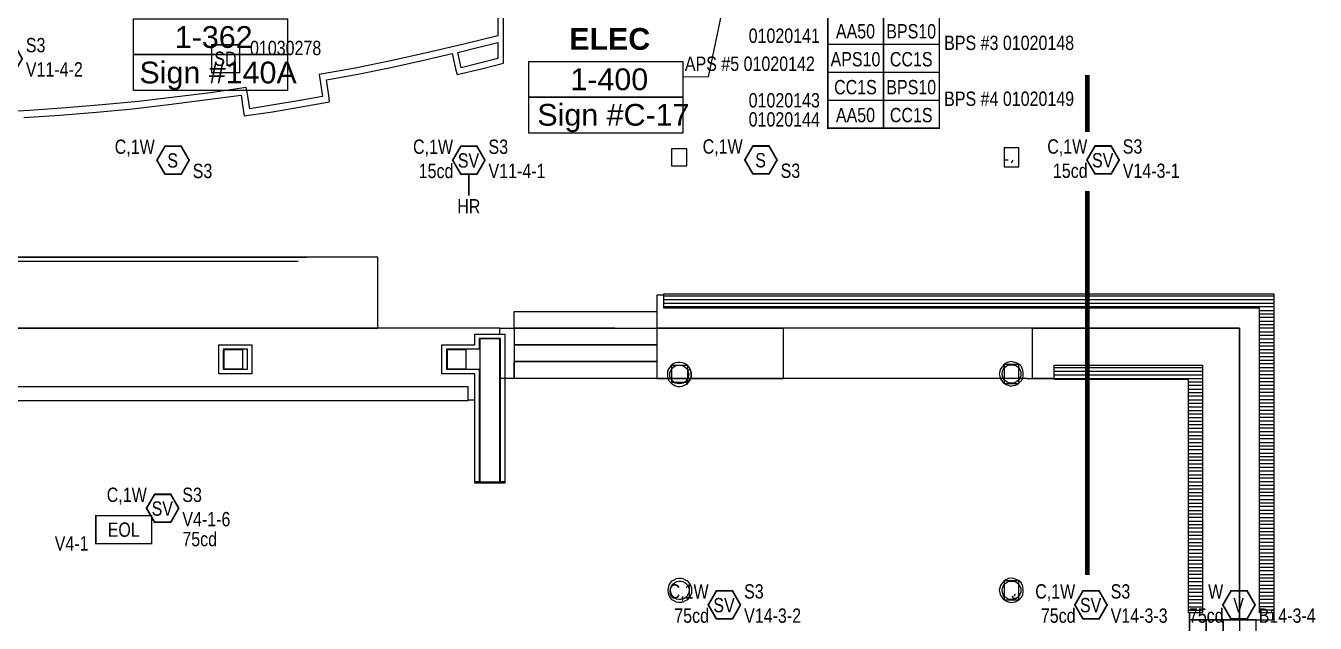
# Model space of a CAD drawing. Header units: inches. Extents: x 8199 to 15931, y 7617 to 15423.
# Drawn here: x 12033 to 13114, y 9909 to 10409 of the extents above; entities that cross this region are included whole.
import ezdxf
from ezdxf.enums import TextEntityAlignment as Align

# ---------------------------------------------------------------- set-up
doc = ezdxf.new("R2010")
doc.units = ezdxf.units.IN
doc.header["$LTSCALE"] = 0.25
doc.header["$MEASUREMENT"] = 0
for name, color, linetype in [('AMPLIFIER', 1, 'Continuous'), ('BACKGROUND', 8, 'Continuous'), ('CL-TEXT', 3, 'Continuous'), ('CONDUIT', 6, 'Continuous'), ('EOL', 1, 'Continuous'), ('POWER SUPPLY', 1, 'Continuous'), ('SIGNAL MODULE', 1, 'Continuous'), ('SMOKE DETECTOR', 1, 'Continuous'), ('SPEAKER', 1, 'Continuous'), ('SPEAKER STROBE', 1, 'Continuous'), ('STROBE', 1, 'Continuous')]:
    doc.layers.add(name, color=color, linetype=linetype)
doc.styles.add('Arial', font='arial.ttf', dxfattribs={"width": 0.8})
doc.styles.add('ESSCOE_TEXT', font='arial.ttf', dxfattribs={"width": 0.8, "height": 12})
doc.styles.add('PDF Arial', font='arial.ttf')
doc.styles.add('PDF Arial Bold', font='arialbd.ttf')

# ---------------------------------------------------------------- blocks, each defined once
blk = doc.blocks.new('GC-S7')
at = {"layer": 'SPEAKER', "const_width": 1.46}
blk.add_lwpolyline([(13.8, 0.2), (7.1, 11.9), (-6.4, 11.9), (-13.2, 0.2), (-6.4, -11.5), (7.1, -11.5)], close=True, dxfattribs=at)
at = {"layer": 'SPEAKER', "style": 'Arial', "width": 0.8}
blk.add_text('S', height=12, dxfattribs=at).set_placement((0, 0), align=Align.MIDDLE)
for tag, p in [('C', (-15, 11.5)), ('1/2W', (-14.7, -8.8))]:
    blk.add_attdef(tag, text='', height=12, dxfattribs=at).set_placement(p, align=Align.MIDDLE_RIGHT)
blk.add_attdef('Speaker_Circuit', text='', height=12, dxfattribs=at).set_placement((16.8, -8.8), align=Align.MIDDLE_LEFT)
blk = doc.blocks.new('G4-S7VM')
at = {"layer": 'SPEAKER STROBE', "const_width": 1.46}
blk.add_lwpolyline([(13.8, 0.2), (7.1, 11.9), (-6.4, 11.9), (-13.2, 0.2), (-6.4, -11.5), (7.1, -11.5)], close=True, dxfattribs=at)
at = {"layer": 'SPEAKER STROBE', "style": 'Arial', "width": 0.8}
blk.add_text('SV', height=12, dxfattribs=at).set_placement((0, 0), align=Align.MIDDLE)
for tag, p in [('W', (-12.9, 11.5)), ('CANDELA', (-12.6, -8.8)), ('1/2W', (-12.6, -29.2))]:
    blk.add_attdef(tag, text='', height=12, dxfattribs=at).set_placement(p, align=Align.MIDDLE_RIGHT)
for tag, p in [('Speaker_Circuit', (16.8, 11.5)), ('Visual_Circuit', (16.8, -8.8))]:
    blk.add_attdef(tag, text='', height=12, dxfattribs=at).set_placement(p, align=Align.MIDDLE_LEFT)
blk = doc.blocks.new('G1-VM')
at = {"layer": 'STROBE', "const_width": 1.46}
blk.add_lwpolyline([(13.8, 0.2), (7.1, 11.9), (-6.4, 11.9), (-13.2, 0.2), (-6.4, -11.5), (7.1, -11.5)], close=True, dxfattribs=at)
at = {"layer": 'STROBE', "style": 'Arial', "width": 0.8}
blk.add_text('V', height=12, dxfattribs=at).set_placement((0, 0), align=Align.MIDDLE)
for tag, p in [('W', (-12.9, 11.5)), ('CANDELA', (-12.6, -8.8))]:
    blk.add_attdef(tag, text='', height=12, dxfattribs=at).set_placement(p, align=Align.MIDDLE_RIGHT)
blk.add_attdef('Visual_Circuit', text='', height=12, dxfattribs=at).set_placement((16.8, -8.8), align=Align.MIDDLE_LEFT)
blk = doc.blocks.new('GC-S7VM')
at = {"layer": 'SPEAKER STROBE', "const_width": 1.46}
blk.add_lwpolyline([(13.8, 0.2), (7.1, 11.9), (-6.4, 11.9), (-13.2, 0.2), (-6.4, -11.5), (7.1, -11.5)], close=True, dxfattribs=at)
at = {"layer": 'SPEAKER STROBE', "style": 'Arial', "width": 0.8}
blk.add_text('SV', height=12, dxfattribs=at).set_placement((0, 0), align=Align.MIDDLE)
for tag, p in [('C', (-12.9, 11.5)), ('CANDELA', (-12.6, -8.8)), ('1/2W', (-12.6, -29.2))]:
    blk.add_attdef(tag, text='', height=12, dxfattribs=at).set_placement(p, align=Align.MIDDLE_RIGHT)
for tag, p in [('Speaker_Circuit', (16.8, 11.5)), ('Visual_Circuit', (16.8, -8.8))]:
    blk.add_attdef(tag, text='', height=12, dxfattribs=at).set_placement(p, align=Align.MIDDLE_LEFT)
blk = doc.blocks.new('SIGA-PD')
at = {"layer": 'SMOKE DETECTOR', "const_width": 1.3}
blk.add_lwpolyline([(-11.5, -11.7), (-11.5, 11.7), (11.9, 11.7), (11.9, -11.7)], close=True, dxfattribs=at)
at = {"layer": 'SMOKE DETECTOR', "style": 'Arial', "width": 0.8}
blk.add_text('SD', height=12, dxfattribs=at).set_placement((0, 0), align=Align.MIDDLE)
for tag, p in [('ADDRESS', (20.6, 9)), ('ZONE', (20.6, -8.6))]:
    blk.add_attdef(tag, text='', height=12, dxfattribs=at).set_placement(p, align=Align.MIDDLE_LEFT)
blk.add_attdef('SUBSCRIPT', text='', height=12, dxfattribs=at).set_placement((-16.6, -9), align=Align.MIDDLE_RIGHT)
blk = doc.blocks.new('BPS10A')
at = {"layer": 'POWER SUPPLY', "const_width": 1.25}
blk.add_lwpolyline([(-23.2, 12.4), (23.6, 12.4), (23.6, -11), (-23.2, -11)], close=True, dxfattribs=at)
at = {"layer": 'POWER SUPPLY', "style": 'Arial', "width": 0.8}
blk.add_text('BPS10', height=12, dxfattribs=at).set_placement((0, 0), align=Align.MIDDLE)
for tag, p in [('SUBSCRIPT', (27.6, 11)), ('PANEL_#', (27.6, -9.7))]:
    blk.add_attdef(tag, text='', height=12, dxfattribs=at).set_placement(p, align=Align.MIDDLE_LEFT)
blk = doc.blocks.new('SIGA-CC1S')
at = {"layer": 'SIGNAL MODULE', "const_width": 1.25}
blk.add_lwpolyline([(-23.2, 12.4), (23.6, 12.4), (23.6, -11), (-23.2, -11)], close=True, dxfattribs=at)
at = {"layer": 'SIGNAL MODULE', "style": 'Arial', "width": 0.8}
blk.add_text('CC1S', height=12, dxfattribs=at).set_placement((0, 0), align=Align.MIDDLE)
for tag, p in [('ADDRESS', (28.8, 11.6)), ('SUBSCRIPT', (28.8, -10.7))]:
    blk.add_attdef(tag, text='', height=12, dxfattribs=at).set_placement(p, align=Align.MIDDLE_LEFT)
blk = doc.blocks.new('SIGA-AA50')
at = {"layer": 'AMPLIFIER', "const_width": 1.25}
blk.add_lwpolyline([(-23.2, 12.4), (23.6, 12.4), (23.6, -11), (-23.2, -11)], close=True, dxfattribs=at)
at = {"layer": 'AMPLIFIER', "style": 'Arial', "width": 0.8}
blk.add_text('AA50', height=12, dxfattribs=at).set_placement((0, 0), align=Align.MIDDLE)
blk.add_attdef('SUBSCRIPT', text='', height=12, dxfattribs=at).set_placement((27.6, 11), align=Align.MIDDLE_LEFT)
blk = doc.blocks.new('APS10A')
at = {"layer": 'POWER SUPPLY', "const_width": 1.25}
blk.add_lwpolyline([(-23.2, 12.4), (23.6, 12.4), (23.6, -11), (-23.2, -11)], close=True, dxfattribs=at)
at = {"layer": 'POWER SUPPLY', "style": 'Arial', "width": 0.8}
blk.add_text('APS10', height=12, dxfattribs=at).set_placement((0, 0), align=Align.MIDDLE)
for tag, p in [('SUBSCRIPT', (27.6, 11)), ('PANEL_#', (27.6, -9.7))]:
    blk.add_attdef(tag, text='', height=12, dxfattribs=at).set_placement(p, align=Align.MIDDLE_LEFT)
blk = doc.blocks.new('EOLR')
at = {"layer": 'EOL', "const_width": 1.25}
blk.add_lwpolyline([(-23.4, 11.7), (23.4, 11.7), (23.4, -11.7), (-23.4, -11.7)], close=True, dxfattribs=at)
at = {"layer": 'EOL', "style": 'Arial', "width": 0.8}
blk.add_text('EOL', height=12, dxfattribs=at).set_placement((0, 0), align=Align.MIDDLE)
for tag, p in [('CIRCUIT#', (28.6, 10.9)), ('EOL_VALUE', (28.9, -9.4))]:
    blk.add_attdef(tag, text='', height=12, dxfattribs=at).set_placement(p, align=Align.MIDDLE_LEFT)

msp = doc.modelspace()

# ---------------------------------------------------------------- linework, layer by layer
at = {"lineweight": 0, "const_width": 4}
for points in [[(12922.6, 10367.9), (12922.6, 10320.2)], [(12922.6, 10270.8), (12922.6, 9949.3)]]:
    msp.add_lwpolyline(points, dxfattribs=at)
at = {"layer": 'BACKGROUND'}
for points in [[(12640.9, 10538.5), (12604.9, 10366.5), (12583.9, 10366.2)], [(12428.7, 10420.3), (12428.7, 10400.9), (12399.1, 10393.6), (12369.1, 10386.6), (12339.2, 10379.9), (12309.3, 10373.8), (12279, 10368.4), (12279.9, 10363), (12281.9, 10349.9), (12261.5, 10346.4), (12241.1, 10342.9), (12221, 10339.7), (12219.1, 10352.2), (12218.1, 10357.6), (12188.2, 10353.1), (12157.9, 10349.3), (12127.7, 10345.8), (12097.4, 10342.9), (12067.1, 10340.4), (12036.5, 10338.1), (12006.3, 10336.5)], [(12031.8, 10332.4), (12062, 10334.3), (12092.6, 10336.9), (12122.9, 10339.7), (12153.1, 10343.2), (12183.4, 10347.1), (12213.7, 10351.2), (12215.6, 10339.1), (12216.2, 10333.7), (12240.1, 10337.2), (12264, 10341.3), (12287.9, 10345.5), (12287.3, 10350.9), (12285.4, 10363.9), (12311.5, 10368.7), (12337.9, 10374.1), (12364.4, 10379.9), (12390.5, 10385.9), (12393.4, 10373.2), (12394.6, 10368.4), (12414.1, 10372.9), (12433.5, 10378), (12433.5, 10383.1), (12433.5, 10420.3)], [(12853.7, 10297), (12856.3, 10297)], [(12860.1, 10296.7), (12858.8, 10294.5)], [(11981.8, 10155.9), (12328.4, 10155.9), (12328.4, 10215.5), (11981.8, 10215.5)], [(11981.8, 10215.5), (12268.5, 10215.5)], [(12261.5, 10211.7), (11981.8, 10211.7)], [(12567.9, 10183.6), (12561.9, 10183.6), (12561.9, 10155.9)], [(13079, 10182.7), (12567.9, 10182.7)], [(13079, 10179.8), (12567.9, 10179.8)], [(13079, 10176.6), (12567.9, 10176.6)], [(12526.8, 10155.9), (12442.4, 10155.9), (12442.4, 10169.9), (12561.9, 10169.9), (12561.9, 10155.9), (12561.9, 10141.9), (12561.9, 10127.9), (12561.9, 10113.9), (12442.4, 10113.9), (12434.8, 10113.9)], [(13079, 10173.7), (12567.9, 10173.7)], [(13079, 10170.6), (13066.8, 10170.6)], [(13079, 10167.7), (13066.8, 10167.7)], [(13079, 10164.8), (13066.8, 10164.8)], [(12385.7, 10141.9), (12409.6, 10141.9), (12409.6, 10147.3), (12409.6, 10150.8), (12434.8, 10150.8), (12434.8, 10147.3), (12434.8, 10027.2), (12431, 10027.2), (12431, 10147.3), (12413.1, 10147.3), (12413.1, 10141.9), (12413.1, 10138.4), (12385.7, 10138.4), (12385.7, 10121.5), (12413.1, 10121.5), (12413.1, 10117.7), (12413.1, 10027.2), (12409.6, 10027.2), (12409.9, 10027.2), (12434.5, 10027.2), (12434.8, 10027.2), (12434.8, 10026.2), (12409.6, 10026.2), (12409.6, 10027.2), (12409.6, 10117.7), (12381.9, 10117.7), (12381.9, 10121.5), (12381.9, 10141.9), (12385.7, 10141.9), (12409.6, 10141.9), (12409.6, 10150.8), (12430.6, 10150.8), (12430.6, 10155.9), (11981.8, 10155.9)], [(12430.6, 10150.8), (12430.6, 10155.9), (12442.4, 10155.9), (12442.4, 10113.9), (12442.4, 10127.9), (12561.9, 10127.9), (12442.4, 10127.9)], [(12442.4, 10155.9), (12561.9, 10155.9), (12561.9, 10113.9)], [(13064, 9792.1), (13064, 9911.6), (13050, 9911.6), (13008.2, 9911.6), (13022.2, 9911.6), (13036.3, 9911.6), (13050, 9911.6), (13050, 10155.9), (12876.7, 10155.9), (12667.7, 10155.9), (12561.9, 10155.9), (12667.7, 10155.9), (12667.7, 10113.9)], [(12871.9, 10113.9), (12894.8, 10113.9), (12876.7, 10113.9), (12876.7, 10155.9), (13050, 10155.9), (13050, 9911.6), (13050, 9792.1)], [(13079, 10161.6), (13066.8, 10161.6)], [(13079, 10158.8), (13066.8, 10158.8)], [(13079, 10155.9), (13066.8, 10155.9)], [(12430.6, 10147.3), (12430.6, 10113.9), (12431, 10113.9)], [(13079, 10152.7), (13066.8, 10152.7)], [(13079, 10149.9), (13066.8, 10149.9)], [(13079, 10146.7), (13066.8, 10146.7)], [(13079, 10143.8), (13066.8, 10143.8)], [(13079, 10140.9), (13066.8, 10140.9)], [(13079, 10137.7), (13066.8, 10137.7)], [(13079, 10134.9), (13066.8, 10134.9)], [(12894.8, 10123.1), (13019.1, 10123.1)], [(13079, 10132), (13066.8, 10132)], [(13079, 10128.8), (13066.8, 10128.8)], [(13079, 10126), (13066.8, 10126)], [(13079, 10122.8), (13066.8, 10122.8)], [(12403.6, 10096), (12409.6, 10096), (12409.6, 10117.7)], [(12894.8, 10119.9), (13019.1, 10119.9)], [(12894.8, 10117), (13019.1, 10117)], [(12894.8, 10113.9), (13019.1, 10113.9)], [(13007.3, 10111), (13019.1, 10111)], [(13079, 10119.9), (13066.8, 10119.9)], [(13079, 10117), (13066.8, 10117)], [(13079, 10113.9), (13066.8, 10113.9)], [(13079, 10111), (13066.8, 10111)], [(13007.3, 10108.1), (13019.1, 10108.1)], [(13007.3, 10104.9), (13019.1, 10104.9)], [(13007.3, 10102.1), (13019.1, 10102.1)], [(13079, 10107.8), (13066.8, 10107.8)], [(13079, 10104.9), (13066.8, 10104.9)], [(13079, 10102.1), (13066.8, 10102.1)], [(13007.3, 10099.2), (13019.1, 10099.2)], [(13007.3, 10096), (13019.1, 10096)], [(13007.3, 10093.1), (13019.1, 10093.1)], [(13007.3, 10090), (13019.1, 10090)], [(13079, 10098.9), (13066.8, 10098.9)], [(13079, 10096), (13066.8, 10096)], [(13079, 10093.1), (13066.8, 10093.1)], [(13079, 10090), (13066.8, 10090)], [(13007.3, 10087.1), (13019.1, 10087.1)], [(13007.3, 10084.2), (13019.1, 10084.2)], [(13007.3, 10081), (13019.1, 10081)], [(13007.3, 10078.2), (13019.1, 10078.2)], [(13079, 10087.1), (13066.8, 10087.1)], [(13079, 10083.9), (13066.8, 10083.9)], [(13079, 10081), (13066.8, 10081)], [(13079, 10078.2), (13066.8, 10078.2)], [(13007.3, 10075.3), (13019.1, 10075.3)], [(13007.3, 10072.1), (13019.1, 10072.1)], [(13007.3, 10069.2), (13019.1, 10069.2)], [(13079, 10075), (13066.8, 10075)], [(13079, 10072.1), (13066.8, 10072.1)], [(13079, 10069.2), (13066.8, 10069.2)], [(13007.3, 10066.1), (13019.1, 10066.1)], [(13007.3, 10063.2), (13019.1, 10063.2)], [(13007.3, 10060.3), (13019.1, 10060.3)], [(13007.3, 10057.1), (13019.1, 10057.1)], [(13079, 10066.1), (13066.8, 10066.1)], [(13079, 10063.2), (13066.8, 10063.2)], [(13079, 10060), (13066.8, 10060)], [(13079, 10057.1), (13066.8, 10057.1)], [(13007.3, 10054.3), (13019.1, 10054.3)], [(13007.3, 10051.1), (13019.1, 10051.1)], [(13007.3, 10048.2), (13019.1, 10048.2)], [(13079, 10054.3), (13066.8, 10054.3)], [(13079, 10051.1), (13066.8, 10051.1)], [(13079, 10048.2), (13066.8, 10048.2)], [(13007.3, 10045.4), (13019.1, 10045.4)], [(13007.3, 10042.2), (13019.1, 10042.2)], [(13007.3, 10039.3), (13019.1, 10039.3)], [(13007.3, 10036.4), (13019.1, 10036.4)], [(13079, 10045.4), (13066.8, 10045.4)], [(13079, 10042.2), (13066.8, 10042.2)], [(13079, 10039.3), (13066.8, 10039.3)], [(13079, 10036.1), (13066.8, 10036.1)], [(12409.9, 10027.2), (12409.9, 10027.2)], [(12434.5, 10027.2), (12434.5, 10027.2)], [(13007.3, 10033.2), (13019.1, 10033.2)], [(13007.3, 10030.4), (13019.1, 10030.4)], [(13007.3, 10027.2), (13019.1, 10027.2)], [(13007.3, 10024.3), (13019.1, 10024.3)], [(13079, 10033.2), (13066.8, 10033.2)], [(13079, 10030.4), (13066.8, 10030.4)], [(13079, 10027.2), (13066.8, 10027.2)], [(13079, 10024.3), (13066.8, 10024.3)], [(13007.3, 10021.5), (13019.1, 10021.5)], [(13007.3, 10018.3), (13019.1, 10018.3)], [(13007.3, 10015.4), (13019.1, 10015.4)], [(13079, 10021.1), (13066.8, 10021.1)], [(13079, 10018.3), (13066.8, 10018.3)], [(13079, 10015.4), (13066.8, 10015.4)], [(13007.3, 10012.5), (13019.1, 10012.5)], [(13007.3, 10009.4), (13019.1, 10009.4)], [(13007.3, 10006.5), (13019.1, 10006.5)], [(13007.3, 10003.3), (13019.1, 10003.3)], [(13079, 10012.2), (13066.8, 10012.2)], [(13079, 10009.4), (13066.8, 10009.4)], [(13079, 10006.5), (13066.8, 10006.5)], [(13079, 10003.3), (13066.8, 10003.3)], [(13007.3, 10000.4), (13019.1, 10000.4)], [(13007.3, 9997.6), (13019.1, 9997.6)], [(13007.3, 9994.4), (13019.1, 9994.4)], [(13079, 10000.4), (13066.8, 10000.4)], [(13079, 9997.2), (13066.8, 9997.2)], [(13079, 9994.4), (13066.8, 9994.4)], [(13007.3, 9991.5), (13019.1, 9991.5)], [(13007.3, 9988.6), (13019.1, 9988.6)], [(13007.3, 9985.5), (13019.1, 9985.5)], [(13007.3, 9982.6), (13019.1, 9982.6)], [(13079, 9991.5), (13066.8, 9991.5)], [(13079, 9988.3), (13066.8, 9988.3)], [(13079, 9985.5), (13066.8, 9985.5)], [(13079, 9982.6), (13066.8, 9982.6)], [(13007.3, 9979.4), (13019.1, 9979.4)], [(13007.3, 9976.5), (13019.1, 9976.5)], [(13007.3, 9973.7), (13019.1, 9973.7)], [(13007.3, 9970.5), (13019.1, 9970.5)], [(13079, 9979.4), (13066.8, 9979.4)], [(13079, 9976.5), (13066.8, 9976.5)], [(13079, 9973.4), (13066.8, 9973.4)], [(13079, 9970.5), (13066.8, 9970.5)], [(13007.3, 9967.6), (13019.1, 9967.6)], [(13007.3, 9964.4), (13019.1, 9964.4)], [(13007.3, 9961.6), (13019.1, 9961.6)], [(13079, 9967.6), (13066.8, 9967.6)], [(13079, 9964.4), (13066.8, 9964.4)], [(13079, 9961.6), (13066.8, 9961.6)], [(13007.3, 9958.7), (13019.1, 9958.7)], [(13007.3, 9955.5), (13019.1, 9955.5)], [(13007.3, 9952.6), (13019.1, 9952.6)], [(13007.3, 9949.8), (13019.1, 9949.8)], [(13079, 9958.7), (13066.8, 9958.7)], [(13079, 9955.5), (13066.8, 9955.5)], [(13079, 9952.6), (13066.8, 9952.6)], [(13079, 9949.5), (13066.8, 9949.5)], [(13007.3, 9946.6), (13019.1, 9946.6)], [(13007.3, 9943.7), (13019.1, 9943.7)], [(13007.3, 9940.5), (13019.1, 9940.5)], [(13079, 9946.6), (13066.8, 9946.6)], [(13079, 9943.7), (13066.8, 9943.7)], [(13079, 9940.5), (13066.8, 9940.5)], [(12861, 9929.4), (12859.8, 9931.6)], [(12862.3, 9933.2), (12861, 9931.3)], [(12861.4, 9929.7), (12863.9, 9929.7)], [(13007.3, 9937.7), (13019.1, 9937.7)], [(13007.3, 9934.8), (13019.1, 9934.8)], [(13007.3, 9931.6), (13019.1, 9931.6)], [(13007.3, 9928.8), (13019.1, 9928.8)], [(13079, 9937.7), (13066.8, 9937.7)], [(13079, 9934.5), (13066.8, 9934.5)], [(13079, 9931.6), (13066.8, 9931.6)], [(13079, 9928.8), (13066.8, 9928.8)], [(13007.3, 9925.9), (13019.1, 9925.9)], [(13007.3, 9922.7), (13019.1, 9922.7)], [(13007.3, 9919.8), (13019.1, 9919.8)], [(13008.2, 9786), (13008.2, 9917.6), (13008.2, 9911.6), (13008.2, 9792.1)], [(13050, 9911.6), (13078, 9911.6), (13078, 9917.6)], [(13079, 9925.6), (13066.8, 9925.6)], [(13079, 9922.7), (13066.8, 9922.7)], [(13079, 9919.8), (13066.8, 9919.8)]]:
    msp.add_lwpolyline(points, dxfattribs=at)
for points in [[(12123.5, 10385), (12123.5, 10414.9), (12252.5, 10414.9), (12252.5, 10385)], [(12395.3, 10386.9), (12411.8, 10391), (12428.7, 10395.2), (12428.7, 10381.8), (12413.4, 10378), (12398.1, 10374.1)], [(12123.5, 10355), (12123.5, 10385), (12252.5, 10385), (12252.5, 10355)], [(12454.8, 10349.3), (12454.8, 10379.2), (12583.9, 10379.2), (12583.9, 10349.3)], [(12454.8, 10319.3), (12454.8, 10349.3), (12583.9, 10349.3), (12583.9, 10319.3)], [(12587.1, 10291.9), (12587.1, 10306), (12574.3, 10306), (12574.3, 10291.9)], [(12865.2, 10291), (12865.2, 10306.9), (12853.1, 10306.9), (12853.1, 10291)], [(13066.8, 10172.8), (12567.9, 10172.8), (12567.9, 10184.6), (13079, 10184.6), (13079, 9917.6), (13066.8, 9917.6)], [(12430.6, 10027.2), (12430.6, 10147), (12413.8, 10147), (12413.8, 10027.2)], [(12222.6, 10121.5), (12222.6, 10117.7), (12198.7, 10117.7), (12195.2, 10117.7), (12195.2, 10138.4), (12195.2, 10141.9), (12222.6, 10141.9), (12222.6, 10138.4)], [(12219.1, 10138.4), (12198.7, 10138.4), (12198.7, 10121.5), (12219.1, 10121.5)], [(12199.3, 10121.8), (12215.3, 10121.8), (12215.3, 10137.7), (12199.3, 10137.7)], [(12386.4, 10121.8), (12402.3, 10121.8), (12402.3, 10137.7), (12386.4, 10137.7)], [(12561.9, 10141.9), (12442.4, 10141.9)], [(12590.6, 10119.6), (12589.9, 10121.5), (12589, 10123.4), (12587.4, 10125), (12585.8, 10126), (12583.9, 10126.9), (12581.6, 10127.2), (12579.7, 10127.2), (12577.5, 10126.9), (12575.6, 10126), (12574, 10124.7), (12572.7, 10123.1), (12571.4, 10121.2), (12570.8, 10119.3), (12570.8, 10117.4), (12570.8, 10115.1), (12571.4, 10113.2), (12572.4, 10111.6), (12574, 10110), (12575.6, 10108.8), (12577.2, 10107.8), (12579.1, 10107.2), (12581.3, 10107.2), (12583.2, 10107.5), (12585.1, 10108.1), (12587.1, 10109.1), (12588.3, 10110.7), (12589.6, 10112.3), (12590.2, 10113.9), (12590.9, 10115.8), (12590.9, 10117.7)], [(12580.7, 10109.4), (12579.1, 10109.7), (12577.5, 10110), (12575.9, 10111), (12574.6, 10112.3), (12573.7, 10113.9), (12573, 10115.4), (12573, 10117.4), (12573, 10118.9), (12573.7, 10120.5), (12574.6, 10122.1), (12575.9, 10123.4), (12577.5, 10124.4), (12579.1, 10125), (12580.7, 10125), (12582.6, 10125), (12584.2, 10124.4), (12585.8, 10123.4), (12587.1, 10122.1), (12588, 10120.5), (12589.9, 10121.5), (12590.6, 10119.6), (12590.9, 10117.7), (12590.9, 10115.8), (12590.2, 10113.9), (12589.6, 10112.3), (12588.3, 10110.7), (12587.1, 10109.1), (12587.1, 10112.3), (12585.8, 10111), (12584.2, 10110), (12582.6, 10109.7)], [(12588, 10110.7), (12588, 10124.7), (12574.3, 10124.7), (12574.3, 10110.7)], [(12868.1, 10122.5), (12866.8, 10124.4), (12864.9, 10126), (12863, 10126.9), (12861, 10127.6), (12858.8, 10127.9), (12856.6, 10127.6), (12854.4, 10126.6), (12852.8, 10125.3), (12851.2, 10123.7), (12849.9, 10121.8), (12849.3, 10119.9), (12848.9, 10117.7), (12849.3, 10115.4), (12849.9, 10113.5), (12851.2, 10111.6), (12852.4, 10110), (12854.4, 10108.8), (12856.3, 10108.1), (12858.5, 10107.5), (12860.4, 10107.8), (12862.6, 10108.1), (12864.5, 10109.1), (12866.1, 10110.7), (12867.7, 10112.3), (12868.7, 10114.2), (12869, 10116.4), (12869, 10118.3), (12868.7, 10120.5)], [(12851.2, 10117.7), (12851.5, 10119.6), (12852.1, 10121.2), (12853.1, 10122.8), (12854.7, 10124), (12856.3, 10125), (12858.2, 10125.3), (12859.8, 10125.3), (12861.7, 10125), (12863.3, 10124.4), (12864.9, 10123.1), (12865.8, 10121.5), (12866.8, 10119.6), (12866.8, 10118), (12866.8, 10116.1), (12866.1, 10114.2), (12865.2, 10112.6), (12863.6, 10111.3), (12862, 10110.3), (12860.1, 10110), (12858.2, 10110), (12856.3, 10110.3), (12854.7, 10111.3), (12853.1, 10112.6), (12852.1, 10113.9), (12851.5, 10115.8)], [(12865.2, 10109.7), (12865.2, 10125.6), (12853.1, 10125.6), (12853.1, 10109.7)], [(13019.1, 10125), (13019.1, 9917.6), (13007.3, 9917.6), (13007.3, 10112.9), (12894.8, 10112.9), (12894.8, 10125)], [(12587.1, 10112.3), (12588, 10113.9), (12588.3, 10115.4), (12588.7, 10117.4), (12588.3, 10118.9), (12588, 10120.5), (12588.3, 10118.9), (12588.7, 10117.4), (12588.3, 10115.4), (12588, 10113.9)], [(11987.8, 10107.2), (12403.6, 10107.2), (12403.6, 10095.1), (11987.8, 10095.1)], [(12571.1, 9936.4), (12571.4, 9934.2), (12572.1, 9932.3), (12573, 9930.3), (12574.3, 9928.8), (12576.2, 9927.8), (12578.1, 9926.8), (12580.1, 9926.5), (12582.3, 9926.5), (12584.2, 9926.8), (12586.1, 9927.8), (12588, 9928.8), (12589.3, 9930.3), (12590.6, 9932.3), (12591.2, 9934.2), (12591.2, 9936.4), (12591.2, 9938.6), (12590.6, 9940.5), (12589.3, 9942.5), (12588, 9944), (12586.1, 9945), (12584.2, 9946), (12582.3, 9946.3), (12580.1, 9946.3), (12578.1, 9946), (12576.2, 9945), (12574.3, 9944), (12573, 9942.5), (12572.1, 9940.5), (12571.4, 9938.6)], [(12589, 9936.4), (12588.7, 9934.5), (12588, 9932.9), (12587.1, 9931.3), (12585.8, 9930), (12583.9, 9929.1), (12582.3, 9928.8), (12580.4, 9928.8), (12578.5, 9929.1), (12576.9, 9930), (12575.3, 9931.3), (12574.3, 9932.9), (12573.7, 9934.5), (12573.4, 9936.4), (12573.7, 9938.3), (12574.3, 9939.9), (12575.3, 9941.5), (12576.9, 9942.8), (12578.5, 9943.7), (12580.4, 9944), (12582.3, 9944), (12583.9, 9943.7), (12585.8, 9942.8), (12587.1, 9941.5), (12588, 9939.9), (12588.7, 9938.3)], [(12868.1, 9941.2), (12866.8, 9943.1), (12864.9, 9944.7), (12863, 9945.6), (12861, 9946.3), (12858.8, 9946.6), (12856.6, 9946.3), (12854.4, 9945.3), (12852.8, 9944), (12851.2, 9942.5), (12849.9, 9940.5), (12849.3, 9938.6), (12848.9, 9936.4), (12849.3, 9934.2), (12849.9, 9932.3), (12851.2, 9930.3), (12852.4, 9928.8), (12854.4, 9927.5), (12856.3, 9926.8), (12858.5, 9926.2), (12860.4, 9926.5), (12862.6, 9926.8), (12864.5, 9927.8), (12866.1, 9929.4), (12867.7, 9931), (12868.7, 9932.9), (12869, 9935.1), (12869, 9937), (12868.7, 9939.3)], [(12851.2, 9936.4), (12851.5, 9938.3), (12852.1, 9939.9), (12853.1, 9941.5), (12854.7, 9942.8), (12856.3, 9943.7), (12858.2, 9944), (12859.8, 9944), (12861.7, 9943.7), (12863.3, 9943.1), (12864.9, 9941.8), (12865.8, 9940.2), (12866.8, 9938.3), (12866.8, 9936.7), (12866.8, 9934.8), (12866.1, 9932.9), (12865.2, 9931.3), (12863.6, 9930), (12862, 9929.1), (12860.1, 9928.8), (12858.2, 9928.8), (12856.3, 9929.1), (12854.7, 9930), (12853.1, 9931.3), (12852.1, 9932.6), (12851.5, 9934.5)], [(12865.2, 9928.4), (12865.2, 9944.4), (12853.1, 9944.4), (12853.1, 9928.4)], [(13022.2, 9792.1), (13022.2, 9911.6)], [(13036.3, 9792.1), (13036.3, 9911.6)]]:
    msp.add_lwpolyline(points, close=True, dxfattribs=at)
at = {"layer": 'BACKGROUND', "ltscale": 1.358333}
msp.add_lwpolyline([(12871.9, 10113.9), (12430.6, 10113.9)], dxfattribs=at)
at = {"layer": 'BACKGROUND', "ltscale": 0.405}
msp.add_lwpolyline([(12561.9, 10113.9), (12667.7, 10113.9)], dxfattribs=at)
at = {"layer": 'CONDUIT', "lineweight": 0, "const_width": 1.5}
msp.add_lwpolyline([(12404.5, 10284.9), (12404.5, 10267)], dxfattribs=at)

# ---------------------------------------------------------------- block references
at = {"layer": 'AMPLIFIER'}
for p in [(12728.4, 10404.6), (12728.4, 10334.4)]:
    msp.add_blockref('SIGA-AA50', p, dxfattribs=at)
at = {"layer": 'EOL'}
ref = msp.add_blockref('EOLR', (12115.4, 9987.2), dxfattribs=at)
ref.add_attrib('EOL_VALUE', 'V4-1', dxfattribs={"height": 12, "style": 'Arial', "width": 0.8}).set_placement((12057.6, 9975.7), align=Align.MIDDLE_LEFT)
at = {"layer": 'POWER SUPPLY'}
for p, values in [((12775.1, 10404.6), {'PANEL_#': 'BPS #3 01020148'}), ((12775.1, 10357.8), {'PANEL_#': 'BPS #4 01020149'})]:
    msp.add_blockref('BPS10A', p, dxfattribs=at).add_auto_attribs(values)
ref = msp.add_blockref('APS10A', (12728.4, 10381.2), dxfattribs=at)
ref.add_attrib('SUBSCRIPT', 'APS #5 01020142', dxfattribs={"height": 12, "style": 'Arial', "width": 0.8}).set_placement((12585.5, 10377.4), align=Align.MIDDLE_LEFT)
at = {"layer": 'SIGNAL MODULE'}
for p in [(12775.1, 10381.2), (12728.4, 10357.8), (12775.1, 10334.4)]:
    msp.add_blockref('SIGA-CC1S', p, dxfattribs=at)
at = {"layer": 'SMOKE DETECTOR'}
msp.add_blockref('SIGA-PD', (12200.6, 10381.6), dxfattribs=at).add_auto_attribs({'ADDRESS': '01030278'})
at = {"layer": 'SPEAKER'}
for p in [(12156.4, 10296.4), (12648.9, 10296.6)]:
    msp.add_blockref('GC-S7', p, dxfattribs=at).add_auto_attribs({'C': 'C,1W', 'Speaker_Circuit': 'S3'})
at = {"layer": 'SPEAKER STROBE'}
for name, p, values in [('G4-S7VM', (12016.6, 10381.5), {'W': 'W,1/2W', 'Speaker_Circuit': 'S3', 'Visual_Circuit': 'V11-4-2', 'CANDELA': '15cd'}), ('GC-S7VM', (12404.2, 10296.4), {'C': 'C,1W', 'Speaker_Circuit': 'S3', 'Visual_Circuit': 'V11-4-1', 'CANDELA': '15cd'}), ('GC-S7VM', (12935.5, 10296.6), {'C': 'C,1W', 'Speaker_Circuit': 'S3', 'Visual_Circuit': 'V14-3-1', 'CANDELA': '15cd'}), ('GC-S7VM', (12618.3, 9924), {'C': 'C,1W', 'Speaker_Circuit': 'S3', 'Visual_Circuit': 'V14-3-2', 'CANDELA': '75cd'}), ('GC-S7VM', (12925.4, 9924), {'C': 'C,1W', 'Speaker_Circuit': 'S3', 'Visual_Circuit': 'V14-3-3', 'CANDELA': '75cd'})]:
    msp.add_blockref(name, p, dxfattribs=at).add_auto_attribs(values)
ref = msp.add_blockref('GC-S7VM', (12147.7, 10004.9), dxfattribs=at)
ref.add_attrib('C', 'C,1W', dxfattribs={"height": 12, "style": 'Arial', "width": 0.8}).set_placement((12134.7, 10016.4), align=Align.MIDDLE_RIGHT)
ref.add_attrib('Speaker_Circuit', 'S3', dxfattribs={"height": 12, "style": 'Arial', "width": 0.8}).set_placement((12164.5, 10016.4), align=Align.MIDDLE_LEFT)
ref.add_attrib('Visual_Circuit', 'V4-1-6', dxfattribs={"height": 12, "style": 'Arial', "width": 0.8}).set_placement((12164.5, 9996), align=Align.MIDDLE_LEFT)
ref.add_attrib('CANDELA', '75cd', dxfattribs={"height": 12, "style": 'Arial', "width": 0.8}).set_placement((12193.6, 9979.3), align=Align.MIDDLE_RIGHT)
at = {"layer": 'STROBE'}
msp.add_blockref('G1-VM', (13049.4, 9924), dxfattribs=at).add_auto_attribs({'W': 'W', 'Visual_Circuit': 'B14-3-4', 'CANDELA': '75cd'})

# ---------------------------------------------------------------- texts
at = {"layer": 'AMPLIFIER', "style": 'ESSCOE_TEXT', "width": 0.8}
for s, p in [('01020141', (12698.6, 10400.9)), ('01020143', (12698.6, 10346.8)), ('01020144', (12698.6, 10330.8))]:
    msp.add_text(s, height=12, dxfattribs=at).set_placement(p, align=Align.MIDDLE_RIGHT)
at = {"layer": 'BACKGROUND', "attachment_point": 7}
for s, insert, char_height, style in [('1-362', (12158.2, 10390.4), 18.24, 'PDF Arial'), ('ELEC', (12488.6, 10388.8), 18.22, 'PDF Arial Bold'), ('Sign #140A', (12128.6, 10355.4), 18.24, 'PDF Arial'), ('1-400', (12489.6, 10355), 18.24, 'PDF Arial'), ('Sign #C-17', (12461.9, 10320), 18.24, 'PDF Arial')]:
    msp.add_mtext(s, dxfattribs=dict(at, insert=insert, char_height=char_height, style=style))
at = {"layer": 'CL-TEXT', "style": 'Arial', "width": 0.8}
msp.add_text('HR', height=12, dxfattribs=at).set_placement((12404.5, 10264), align=Align.TOP_CENTER)

doc.saveas('drawing.dxf')
